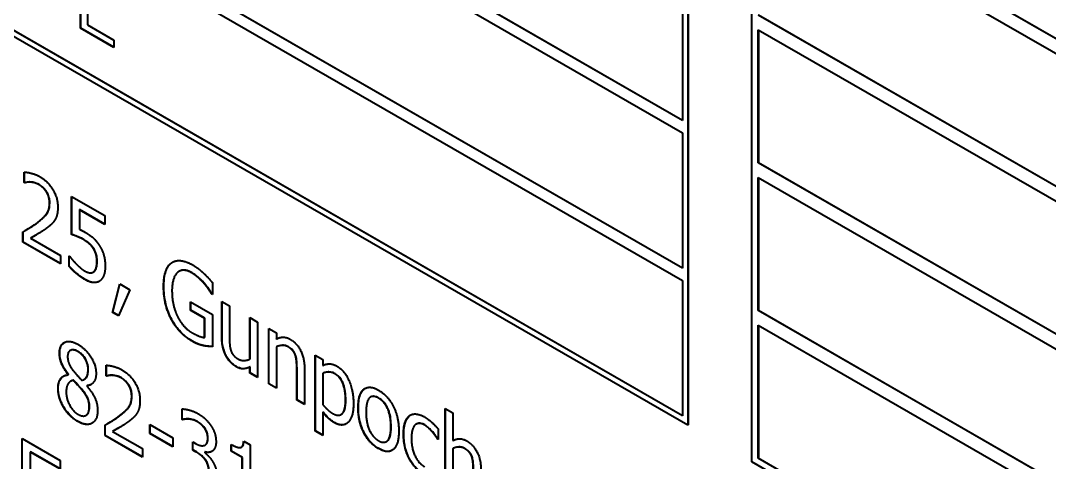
# Model space of a CAD drawing. Header units: millimetres. Extents: x 0 to 4205, y 0 to 2970.
# Drawn here: x 3786.97 to 3804.05, y 2345.15 to 2352.49 of the extents above; entities that cross this region are included whole.
import ezdxf

# ---------------------------------------------------------------- set-up
doc = ezdxf.new("R2010")
doc.units = ezdxf.units.MM
doc.header["$LTSCALE"] = 5
doc.layers.add('가시적인 것(ISO)', color=3, linetype='Continuous', lineweight=40)
doc.layers.add('가시적인 좁은 것(ISO)', color=3, linetype='Continuous', lineweight=35)

msp = doc.modelspace()

# ---------------------------------------------------------------- linework, layer by layer
at = {"layer": '가시적인 것(ISO)'}
for p, q in [((3798.0521, 2365.3956), (3798.0521, 2345.7745)), ((3798.0556, 2365.3976), (3798.0556, 2345.7765)), ((3799.1128, 2345.1637), (3799.1128, 2364.7848)), ((3797.9637, 2350.8328), (3782.2306, 2359.8929)), ((3782.2341, 2359.895), (3797.9637, 2350.8369)), ((3782.2306, 2359.6886), (3797.9637, 2350.6285)), ((3797.9637, 2348.3802), (3782.2306, 2357.4403)), ((3782.2341, 2357.4423), (3797.9637, 2348.3843)), ((3782.2306, 2357.2359), (3797.9637, 2348.1758)), ((3797.9637, 2345.9276), (3782.2306, 2354.9877)), ((3782.2341, 2354.9897), (3797.9637, 2345.9316)), ((3831.5336, 2336.4269), (3799.2188, 2355.0358)), ((3799.2224, 2355.0378), (3831.5336, 2336.431)), ((3798.0521, 2345.7745), (3782.1422, 2354.9364)), ((3799.2188, 2354.7905), (3831.5336, 2336.1817)), ((3787.9678, 2352.3646), (3787.9678, 2353.3865)), ((3787.9713, 2352.3666), (3787.9713, 2353.3845)), ((3797.9637, 2353.0811), (3797.9637, 2350.8328)), ((3788.0852, 2352.7972), (3788.0852, 2352.4179)), ((3831.5336, 2333.9743), (3799.2188, 2352.5831)), ((3799.2224, 2352.5852), (3831.5336, 2333.9784)), ((3788.0852, 2352.4179), (3788.5207, 2352.1671)), ((3787.9713, 2352.3666), (3787.9678, 2352.3646)), ((3788.5207, 2352.0462), (3787.9678, 2352.3646)), ((3788.5207, 2352.0503), (3787.9713, 2352.3666)), ((3799.2188, 2350.1305), (3799.2188, 2352.3379)), ((3799.2188, 2352.3379), (3831.5336, 2333.729)), ((3799.2224, 2352.3358), (3799.2224, 2350.1325)), ((3788.5207, 2352.1671), (3788.5207, 2352.0462)), ((3797.9637, 2350.6285), (3797.9637, 2348.3802)), ((3799.2224, 2350.1325), (3799.2188, 2350.1305)), ((3831.5336, 2331.5217), (3799.2188, 2350.1305)), ((3799.2224, 2350.1325), (3831.5336, 2331.5257)), ((3787.0319, 2349.8004), (3787.0319, 2349.9753)), ((3787.0354, 2349.8024), (3787.0354, 2349.9753)), ((3799.2188, 2347.6779), (3799.2188, 2349.8852)), ((3799.2188, 2349.8852), (3831.5336, 2331.2764)), ((3799.2224, 2349.8832), (3799.2224, 2347.6799)), ((3787.0354, 2349.8024), (3787.0319, 2349.8004)), ((3787.0396, 2349.7959), (3787.0319, 2349.8004)), ((3787.0432, 2349.798), (3787.0354, 2349.8024)), ((3787.0432, 2349.798), (3787.0396, 2349.7959)), ((3787.8192, 2348.9376), (3787.8192, 2349.5696)), ((3787.8192, 2349.5696), (3788.3719, 2349.2513)), ((3787.8228, 2348.9396), (3787.8228, 2349.5676)), ((3787.9525, 2349.3528), (3787.949, 2349.3508)), ((3788.3719, 2349.1072), (3787.949, 2349.3508)), ((3787.949, 2349.3508), (3787.949, 2349.0238)), ((3788.3719, 2349.1113), (3787.9525, 2349.3528)), ((3788.3719, 2349.2513), (3788.3719, 2349.1072)), ((3787.0113, 2348.8085), (3787.0113, 2348.9825)), ((3787.0148, 2348.8106), (3787.0148, 2348.9845)), ((3787.046, 2349.0023), (3787.0424, 2349.0003)), ((3787.0148, 2348.8106), (3787.0113, 2348.8085)), ((3787.6336, 2348.4543), (3787.0148, 2348.8106)), ((3787.1411, 2348.8799), (3787.1376, 2348.8779)), ((3787.1376, 2348.8779), (3787.6336, 2348.5923)), ((3787.8228, 2348.9396), (3787.8192, 2348.9376)), ((3787.6336, 2348.4502), (3787.0113, 2348.8085)), ((3788.1872, 2348.7029), (3788.1837, 2348.7009)), ((3787.6336, 2348.5923), (3787.6336, 2348.4502)), ((3787.778, 2348.4108), (3787.778, 2348.5847)), ((3787.778, 2348.5847), (3787.7874, 2348.5792)), ((3787.7815, 2348.4128), (3787.7815, 2348.5826)), ((3787.7815, 2348.4128), (3787.778, 2348.4108)), ((3788.1803, 2348.3149), (3788.1768, 2348.3128)), ((3788.1924, 2348.3233), (3788.1888, 2348.3212)), ((3789.6084, 2348.3281), (3789.6049, 2348.326)), ((3790.1571, 2348.1398), (3790.1571, 2347.943)), ((3797.9637, 2348.1758), (3797.9637, 2345.9276)), ((3788.5, 2347.6462), (3788.6186, 2348.1175)), ((3788.5035, 2347.6482), (3788.6212, 2348.116)), ((3788.7879, 2348.02), (3788.5988, 2347.5892)), ((3788.6186, 2348.1175), (3788.7879, 2348.02)), ((3789.7961, 2347.6789), (3789.7961, 2347.822)), ((3789.7961, 2347.822), (3790.1614, 2347.6116)), ((3789.7997, 2347.6809), (3789.7997, 2347.8199)), ((3790.1495, 2347.9515), (3790.146, 2347.9495)), ((3790.1571, 2347.943), (3790.146, 2347.9495)), ((3790.1571, 2347.9471), (3790.1495, 2347.9515)), ((3790.3144, 2347.2294), (3790.3144, 2347.8266)), ((3790.3144, 2347.8266), (3790.4416, 2347.7534)), ((3790.318, 2347.2314), (3790.318, 2347.8246)), ((3788.5035, 2347.6482), (3788.5, 2347.6462)), ((3788.5988, 2347.5892), (3788.5, 2347.6462)), ((3788.6002, 2347.5925), (3788.5035, 2347.6482)), ((3789.7997, 2347.6809), (3789.7961, 2347.6789)), ((3790.0291, 2347.5447), (3789.7961, 2347.6789)), ((3790.0326, 2347.5468), (3789.7997, 2347.6809)), ((3790.4416, 2347.7534), (3790.4416, 2347.2286)), ((3799.2224, 2347.6799), (3799.2188, 2347.6779)), ((3831.5336, 2329.069), (3799.2188, 2347.6779)), ((3799.2224, 2347.6799), (3831.5336, 2329.0731)), ((3790.0326, 2347.5468), (3790.0291, 2347.5447)), ((3790.0291, 2347.2277), (3790.0291, 2347.5447)), ((3790.0326, 2347.2298), (3790.0326, 2347.5468)), ((3790.1614, 2347.6116), (3790.1614, 2347.076)), ((3790.7812, 2346.8702), (3790.7812, 2347.5578)), ((3790.7812, 2347.5578), (3790.9084, 2347.4846)), ((3790.7847, 2346.8722), (3790.7847, 2347.5558)), ((3790.9084, 2347.4846), (3790.9084, 2346.5644)), ((3791.0923, 2347.3787), (3791.2195, 2347.3054)), ((3791.0923, 2346.4584), (3791.0923, 2347.3787)), ((3791.0958, 2346.4605), (3791.0958, 2347.3766)), ((3791.2195, 2347.3054), (3791.2195, 2347.2031)), ((3799.2188, 2345.2252), (3799.2188, 2347.4326)), ((3799.2188, 2347.4326), (3831.5336, 2328.8238)), ((3799.2224, 2347.4306), (3799.2224, 2345.2273)), ((3790.0326, 2347.2298), (3790.0291, 2347.2277)), ((3787.7993, 2347.014), (3787.7958, 2347.0119)), ((3791.2231, 2347.0749), (3791.2195, 2347.0729)), ((3791.2195, 2347.0729), (3791.2195, 2346.3852)), ((3791.5385, 2346.936), (3791.535, 2346.9339)), ((3791.865, 2345.6746), (3791.865, 2346.9337)), ((3791.865, 2346.9337), (3791.9922, 2346.8604)), ((3791.8686, 2345.6766), (3791.8686, 2346.9317)), ((3788.396, 2346.5922), (3788.396, 2346.7671)), ((3788.3995, 2346.5942), (3788.3995, 2346.7671)), ((3790.7847, 2346.8722), (3790.7812, 2346.8702)), ((3791.9922, 2346.8604), (3791.9922, 2346.764)), ((3787.7686, 2346.6137), (3787.7651, 2346.6117)), ((3787.7651, 2346.6067), (3787.7651, 2346.6117)), ((3787.7686, 2346.6087), (3787.7651, 2346.6067)), ((3787.7686, 2346.6087), (3787.7686, 2346.6137)), ((3788.3995, 2346.5942), (3788.396, 2346.5922)), ((3788.4037, 2346.5877), (3788.396, 2346.5922)), ((3788.4072, 2346.5898), (3788.3995, 2346.5942)), ((3788.4072, 2346.5898), (3788.4037, 2346.5877)), ((3790.7847, 2346.741), (3790.7812, 2346.739)), ((3790.7812, 2346.6376), (3790.7812, 2346.739)), ((3790.7847, 2346.6396), (3790.7812, 2346.6376)), ((3790.9084, 2346.5644), (3790.7812, 2346.6376)), ((3790.7847, 2346.6396), (3790.7847, 2346.741)), ((3790.9084, 2346.5684), (3790.7847, 2346.6396)), ((3791.559, 2346.1897), (3791.559, 2346.7144)), ((3791.5626, 2346.1917), (3791.5626, 2346.7164)), ((3791.6862, 2346.7137), (3791.6862, 2346.1164)), ((3791.9958, 2346.6369), (3791.9922, 2346.6348)), ((3791.9922, 2346.6348), (3791.9922, 2346.1121)), ((3787.8103, 2346.5049), (3787.8067, 2346.5029)), ((3787.8503, 2346.52), (3787.8467, 2346.5179)), ((3788.0273, 2346.5312), (3788.0237, 2346.5292)), ((3788.0763, 2346.4295), (3788.0728, 2346.4275)), ((3788.0728, 2346.4275), (3788.0728, 2346.4225)), ((3791.0958, 2346.4605), (3791.0923, 2346.4584)), ((3791.2195, 2346.3852), (3791.0923, 2346.4584)), ((3791.2195, 2346.3892), (3791.0958, 2346.4605)), ((3787.9981, 2346.3583), (3787.9946, 2346.3563)), ((3791.5626, 2346.1917), (3791.559, 2346.1897)), ((3791.6862, 2346.1164), (3791.559, 2346.1897)), ((3791.6862, 2346.1205), (3791.5626, 2346.1917)), ((3792.7872, 2346.241), (3792.7837, 2346.239)), ((3788.0623, 2345.9379), (3788.0588, 2345.9359)), ((3789.6535, 2345.8671), (3789.6535, 2346.041)), ((3789.657, 2345.8691), (3789.657, 2346.0412)), ((3791.9958, 2345.9889), (3791.9922, 2345.9869)), ((3791.9922, 2345.9869), (3791.9922, 2345.6013)), ((3792.2951, 2345.9505), (3792.2915, 2345.9485)), ((3794.0224, 2346.0521), (3794.1497, 2345.9788)), ((3794.0224, 2344.7711), (3794.0224, 2346.0521)), ((3794.026, 2344.7731), (3794.026, 2346.05)), ((3794.1497, 2345.9788), (3794.1497, 2345.5157)), ((3788.3753, 2345.6004), (3788.3753, 2345.7743)), ((3788.3789, 2345.6024), (3788.3789, 2345.7763)), ((3788.41, 2345.7941), (3788.4065, 2345.7921)), ((3789.1188, 2345.6343), (3789.1188, 2345.7834)), ((3789.1188, 2345.7834), (3789.5005, 2345.5636)), ((3789.1224, 2345.6364), (3789.1224, 2345.7814)), ((3789.657, 2345.8691), (3789.6535, 2345.8671)), ((3789.6612, 2345.8626), (3789.6535, 2345.8671)), ((3789.6647, 2345.8646), (3789.657, 2345.8691)), ((3789.6647, 2345.8646), (3789.6612, 2345.8626)), ((3789.7644, 2345.8758), (3789.7609, 2345.8738)), ((3793.5459, 2345.7913), (3793.5424, 2345.7893)), ((3798.0556, 2345.7765), (3798.0521, 2345.7745)), ((3788.3789, 2345.6024), (3788.3753, 2345.6004)), ((3788.9976, 2345.242), (3788.3753, 2345.6004)), ((3788.9976, 2345.2461), (3788.3789, 2345.6024)), ((3788.5052, 2345.6718), (3788.5017, 2345.6697)), ((3788.5017, 2345.6697), (3788.9976, 2345.3841)), ((3789.1224, 2345.6364), (3789.1188, 2345.6343)), ((3789.5005, 2345.4146), (3789.1188, 2345.6343)), ((3789.5005, 2345.4186), (3789.1224, 2345.6364)), ((3790.0317, 2345.7229), (3790.0282, 2345.7208)), ((3791.8686, 2345.6766), (3791.865, 2345.6746)), ((3791.9922, 2345.6013), (3791.865, 2345.6746)), ((3791.9922, 2345.6054), (3791.8686, 2345.6766)), ((3793.9064, 2345.7084), (3793.9064, 2345.5345)), ((3786.9984, 2344.3226), (3786.9984, 2345.5489)), ((3786.9984, 2345.5489), (3787.6284, 2345.1861)), ((3787.0019, 2344.3246), (3787.0019, 2345.5469)), ((3789.5005, 2345.5636), (3789.5005, 2345.4146)), ((3789.8314, 2345.3591), (3789.8314, 2345.4953)), ((3789.8314, 2345.4953), (3789.8761, 2345.4696)), ((3789.8349, 2345.3612), (3789.8349, 2345.4933)), ((3790.0394, 2345.4446), (3790.0359, 2345.4426)), ((3790.4691, 2345.3417), (3790.4691, 2345.454)), ((3790.4727, 2345.3437), (3790.4727, 2345.452)), ((3790.6421, 2345.4094), (3790.6386, 2345.4074)), ((3790.6772, 2345.5051), (3790.782, 2345.4447)), ((3790.782, 2345.4447), (3790.782, 2344.3397)), ((3793.0489, 2345.5011), (3793.0454, 2345.4991)), ((3793.9022, 2345.541), (3793.8987, 2345.539)), ((3793.9064, 2345.5345), (3793.8987, 2345.539)), ((3793.9064, 2345.5386), (3793.9022, 2345.541)), ((3787.136, 2345.3287), (3787.1325, 2345.3266)), ((3787.6284, 2345.041), (3787.1325, 2345.3266)), ((3787.1325, 2345.3266), (3787.1325, 2344.9907)), ((3787.6284, 2345.0451), (3787.136, 2345.3287)), ((3788.9976, 2345.3841), (3788.9976, 2345.242)), ((3789.8349, 2345.3612), (3789.8314, 2345.3591)), ((3789.889, 2345.326), (3789.8314, 2345.3591)), ((3789.8925, 2345.328), (3789.8349, 2345.3612)), ((3790.036, 2345.3298), (3790.0325, 2345.3278)), ((3790.0325, 2345.3278), (3790.0325, 2345.3159)), ((3790.4727, 2345.3437), (3790.4691, 2345.3417)), ((3790.6522, 2345.2363), (3790.4691, 2345.3417)), ((3790.6558, 2345.2383), (3790.4727, 2345.3437)), ((3790.6558, 2345.2383), (3790.6522, 2345.2363)), ((3790.6522, 2344.4144), (3790.6522, 2345.2363)), ((3790.6558, 2344.4164), (3790.6558, 2345.2383)), ((3794.1532, 2345.3875), (3794.1497, 2345.3855)), ((3794.1497, 2345.3855), (3794.1497, 2344.6978)), ((3794.4686, 2345.2486), (3794.4651, 2345.2466)), ((3799.2224, 2345.2273), (3799.2188, 2345.2252)), ((3831.5336, 2326.6164), (3799.2188, 2345.2252)), ((3799.2224, 2345.2273), (3831.5336, 2326.6205)), ((3787.6284, 2345.1861), (3787.6284, 2345.041)), ((3831.6397, 2326.4327), (3799.1128, 2345.1637))]:
    msp.add_line(p, q, dxfattribs=at)
for points, degree in [([(3787.0319, 2349.9753), (3787.074, 2349.9759), (3787.2236, 2349.9384), (3787.2906, 2349.8998)], 2), ([(3787.2906, 2349.8998), (3787.4316, 2349.8187), (3787.5914, 2349.5447), (3787.5914, 2349.3897)], 2), ([(3787.1368, 2349.8076), (3787.1084, 2349.81), (3787.056, 2349.8004), (3787.0396, 2349.7959)], 2), ([(3787.2812, 2349.7632), (3787.2451, 2349.784), (3787.1711, 2349.8047), (3787.1368, 2349.8076)], 2), ([(3787.4041, 2349.6427), (3787.3809, 2349.6809), (3787.3181, 2349.7419), (3787.2812, 2349.7632)], 2), ([(3787.4539, 2349.46), (3787.4539, 2349.5116), (3787.4273, 2349.6045), (3787.4041, 2349.6427)], 2), ([(3787.2545, 2349.1375), (3787.3697, 2349.2252), (3787.4539, 2349.3616), (3787.4539, 2349.46)], 2), ([(3787.5914, 2349.3897), (3787.5914, 2349.3172), (3787.5639, 2349.2118), (3787.539, 2349.1744)], 2), ([(3787.539, 2349.1744), (3787.5141, 2349.1351), (3787.4436, 2349.0704), (3787.4049, 2349.042)], 2), ([(3787.0113, 2348.9825), (3787.0783, 2349.0204), (3787.1978, 2349.0937), (3787.2545, 2349.1375)], 2), ([(3787.4049, 2349.042), (3787.3413, 2348.9941), (3787.1849, 2348.9033), (3787.1376, 2348.8779)], 2), ([(3787.949, 2349.0238), (3787.9731, 2349.0139), (3788.0212, 2348.9892), (3788.0401, 2348.9783)], 2), ([(3787.24, 2348.9354), (3787.2077, 2348.9168), (3787.1715, 2348.8963), (3787.1411, 2348.8799)], 3), ([(3788.0178, 2348.853), (3787.9636, 2348.8842), (3787.8527, 2348.9272), (3787.8192, 2348.9376)], 2), ([(3788.1837, 2348.7009), (3788.1544, 2348.7485), (3788.0702, 2348.8228), (3788.0178, 2348.853)], 2), ([(3788.0401, 2348.9783), (3788.1175, 2348.9337), (3788.2249, 2348.8411), (3788.2739, 2348.7671)], 2), ([(3788.2404, 2348.4913), (3788.2404, 2348.5569), (3788.2112, 2348.6572), (3788.1837, 2348.7009)], 2), ([(3788.2739, 2348.7671), (3788.3246, 2348.6922), (3788.3779, 2348.5224), (3788.3779, 2348.4111)], 2), ([(3787.7874, 2348.5792), (3787.8029, 2348.5564), (3787.8613, 2348.487), (3787.8966, 2348.4508)], 2), ([(3788.1888, 2348.3212), (3788.2137, 2348.3437), (3788.2404, 2348.4257), (3788.2404, 2348.4913)], 2), ([(3789.479, 2348.4677), (3789.5409, 2348.5126), (3789.7205, 2348.4966), (3789.8279, 2348.4347)], 2), ([(3789.4825, 2348.4698), (3789.4875, 2348.4734), (3789.4926, 2348.4767), (3789.4978, 2348.4798)], 3), ([(3788.0418, 2348.1892), (3787.9696, 2348.2308), (3787.8295, 2348.3503), (3787.778, 2348.4108)], 2), ([(3787.8966, 2348.4508), (3787.9361, 2348.4111), (3788.0023, 2348.3541), (3788.0436, 2348.3304)], 2), ([(3788.0436, 2348.3304), (3788.084, 2348.3071), (3788.1613, 2348.2983), (3788.1888, 2348.3212)], 2), ([(3788.1803, 2348.3149), (3788.1845, 2348.3173), (3788.1885, 2348.3201), (3788.1924, 2348.3233)], 3), ([(3788.3779, 2348.4111), (3788.3779, 2348.3227), (3788.3315, 2348.1983), (3788.2894, 2348.1669)], 2), ([(3789.3475, 2348.0774), (3789.3475, 2348.2254), (3789.4154, 2348.4209), (3789.479, 2348.4677)], 2), ([(3789.8116, 2348.303), (3789.6663, 2348.3867), (3789.4867, 2348.2238), (3789.4867, 2348.0022)], 2), ([(3790.0188, 2348.1261), (3789.9775, 2348.1747), (3789.8726, 2348.2679), (3789.8116, 2348.303)], 2), ([(3789.8279, 2348.4347), (3789.8787, 2348.4055), (3789.9715, 2348.3342), (3790.0145, 2348.2935)], 2), ([(3788.2894, 2348.1669), (3788.2464, 2348.136), (3788.1201, 2348.1442), (3788.0418, 2348.1892)], 2), ([(3790.0145, 2348.2935), (3790.048, 2348.2623), (3790.1314, 2348.1705), (3790.1571, 2348.1398)], 2), ([(3789.479, 2347.5236), (3789.4154, 2347.6418), (3789.3475, 2347.9213), (3789.3475, 2348.0774)], 2), ([(3789.4867, 2348.0022), (3789.4867, 2347.8789), (3789.534, 2347.6669), (3789.5787, 2347.5775)], 2), ([(3790.146, 2347.9495), (3790.121, 2347.9907), (3790.0669, 2348.0705), (3790.0188, 2348.1261)], 2), ([(3789.8262, 2347.1637), (3789.7196, 2347.225), (3789.5426, 2347.4065), (3789.479, 2347.5236)], 2), ([(3789.5787, 2347.5775), (3789.6225, 2347.4887), (3789.7446, 2347.3518), (3789.8211, 2347.3078)], 2), ([(3789.8211, 2347.3078), (3789.8778, 2347.2751), (3789.9904, 2347.2301), (3790.0291, 2347.2277)], 2), ([(3787.6189, 2346.9671), (3787.6189, 2347.1052), (3787.7909, 2347.1911), (3787.9232, 2347.1149)], 2), ([(3787.9232, 2347.1149), (3788.0607, 2347.0357), (3788.2266, 2346.7652), (3788.2266, 2346.6281)], 2), ([(3790.0127, 2347.092), (3789.9629, 2347.1029), (3789.8829, 2347.131), (3789.8262, 2347.1637)], 2), ([(3790.3823, 2346.9239), (3790.3505, 2346.985), (3790.3144, 2347.1359), (3790.3144, 2347.2294)], 2), ([(3790.4416, 2347.2286), (3790.4416, 2347.1551), (3790.4502, 2347.0538), (3790.4657, 2347.0091)], 2), ([(3791.2195, 2347.2031), (3791.2762, 2347.233), (3791.3871, 2347.2347), (3791.449, 2347.1991)], 2), ([(3791.449, 2347.1991), (3791.5608, 2347.1347), (3791.6862, 2346.8836), (3791.6862, 2346.7137)], 2), ([(3787.7651, 2346.6117), (3787.6911, 2346.7069), (3787.6189, 2346.8737), (3787.6189, 2346.9671)], 2), ([(3787.9224, 2346.9941), (3787.8484, 2347.0367), (3787.7539, 2346.9928), (3787.7539, 2346.9083)], 2), ([(3788.0943, 2346.7023), (3788.0943, 2346.7848), (3788.0032, 2346.9476), (3787.9224, 2346.9941)], 2), ([(3790.1614, 2347.076), (3790.1357, 2347.0769), (3790.0497, 2347.0837), (3790.0127, 2347.092)], 2), ([(3790.4657, 2347.0091), (3790.4812, 2346.9644), (3790.5353, 2346.9004), (3790.5852, 2346.8717)], 2), ([(3791.4155, 2347.0713), (3791.3682, 2347.0985), (3791.2677, 2347.0948), (3791.2195, 2347.0729)], 2), ([(3791.535, 2346.9339), (3791.5195, 2346.9776), (3791.4636, 2347.0436), (3791.4155, 2347.0713)], 2), ([(3791.559, 2346.7144), (3791.559, 2346.778), (3791.5487, 2346.8932), (3791.535, 2346.9339)], 2), ([(3787.7539, 2346.9083), (3787.7539, 2346.8477), (3787.802, 2346.7355), (3787.8502, 2346.674)], 2), ([(3788.396, 2346.7671), (3788.4381, 2346.7677), (3788.5876, 2346.7303), (3788.6547, 2346.6917)], 2), ([(3790.5517, 2346.7439), (3790.5027, 2346.7721), (3790.415, 2346.8624), (3790.3823, 2346.9239)], 2), ([(3790.5852, 2346.8717), (3790.6316, 2346.845), (3790.7373, 2346.8487), (3790.7812, 2346.8702)], 2), ([(3791.9922, 2346.764), (3792.0395, 2346.7895), (3792.1555, 2346.7922), (3792.2234, 2346.7531)], 2), ([(3787.5949, 2346.3887), (3787.5949, 2346.4881), (3787.6826, 2346.6045), (3787.7651, 2346.6067)], 2), ([(3787.8502, 2346.674), (3787.8708, 2346.6482), (3787.9576, 2346.5495), (3787.9928, 2346.5153)], 2), ([(3787.9928, 2346.5153), (3788.0522, 2346.5358), (3788.0943, 2346.6278), (3788.0943, 2346.7023)], 2), ([(3788.2266, 2346.6281), (3788.2266, 2346.5456), (3788.1476, 2346.4302), (3788.0728, 2346.4275)], 2), ([(3788.5008, 2346.5994), (3788.4725, 2346.6018), (3788.42, 2346.5923), (3788.4037, 2346.5877)], 2), ([(3788.6452, 2346.555), (3788.6091, 2346.5758), (3788.5352, 2346.5965), (3788.5008, 2346.5994)], 2), ([(3788.6547, 2346.6917), (3788.7956, 2346.6105), (3788.9555, 2346.3366), (3788.9555, 2346.1815)], 2), ([(3790.7812, 2346.739), (3790.7227, 2346.71), (3790.617, 2346.7063), (3790.5517, 2346.7439)], 2), ([(3792.1925, 2346.6239), (3792.1384, 2346.655), (3792.0378, 2346.6543), (3791.9922, 2346.6348)], 2), ([(3792.3679, 2346.191), (3792.3679, 2346.349), (3792.2853, 2346.5704), (3792.1925, 2346.6239)], 2), ([(3792.2234, 2346.7531), (3792.3541, 2346.6779), (3792.4994, 2346.3438), (3792.4994, 2346.1331)], 2), ([(3787.8467, 2346.5179), (3787.79, 2346.5059), (3787.7307, 2346.4069), (3787.7307, 2346.3224)], 2), ([(3787.8503, 2346.52), (3787.8359, 2346.5169), (3787.8225, 2346.512), (3787.8103, 2346.5049)], 3), ([(3787.9946, 2346.3563), (3787.9714, 2346.3855), (3787.8949, 2346.4664), (3787.8467, 2346.5179)], 2), ([(3788.0728, 2346.4225), (3788.1605, 2346.3224), (3788.2516, 2346.1268), (3788.2516, 2346.0135)], 2), ([(3788.1446, 2346.4472), (3788.1245, 2346.4361), (3788.1015, 2346.4304), (3788.0763, 2346.4295)], 3), ([(3788.7681, 2346.4345), (3788.7449, 2346.4727), (3788.6822, 2346.5337), (3788.6452, 2346.555)], 2), ([(3788.818, 2346.2518), (3788.818, 2346.3035), (3788.7913, 2346.3963), (3788.7681, 2346.4345)], 2), ([(3787.6817, 2346.0773), (3787.6387, 2346.1518), (3787.5949, 2346.3122), (3787.5949, 2346.3887)], 2), ([(3787.7307, 2346.3224), (3787.7307, 2346.2111), (3787.8416, 2346.0022), (3787.9249, 2345.9541)], 2), ([(3788.1132, 2346.0773), (3788.1132, 2346.1528), (3788.0642, 2346.2705), (3787.9946, 2346.3563)], 2), ([(3788.6186, 2345.9294), (3788.7338, 2346.0171), (3788.818, 2346.1534), (3788.818, 2346.2518)], 2), ([(3792.5776, 2346.0632), (3792.5776, 2346.2938), (3792.7632, 2346.4423), (3792.9154, 2346.3547)], 2), ([(3792.9154, 2346.2215), (3792.8165, 2346.2784), (3792.7091, 2346.1664), (3792.7091, 2345.9875)], 2), ([(3792.9154, 2346.3547), (3793.0684, 2346.2666), (3793.2523, 2345.9062), (3793.2523, 2345.6747)], 2), ([(3787.9232, 2345.8329), (3787.8484, 2345.876), (3787.7247, 2346.0019), (3787.6817, 2346.0773)], 2), ([(3787.9249, 2345.9541), (3788.01, 2345.9051), (3788.1132, 2345.97), (3788.1132, 2346.0773)], 2), ([(3788.9555, 2346.1815), (3788.9555, 2346.109), (3788.928, 2346.0036), (3788.9031, 2345.9663)], 2), ([(3791.9922, 2346.1121), (3792.0421, 2346.0546), (3792.1134, 2345.9916), (3792.159, 2345.9654)], 2), ([(3792.159, 2345.9654), (3792.2578, 2345.9085), (3792.3679, 2346.022), (3792.3679, 2346.191)], 2), ([(3792.4994, 2346.1331), (3792.4994, 2345.9026), (3792.3189, 2345.7342), (3792.1805, 2345.8139)], 2), ([(3793.1208, 2345.7504), (3793.1208, 2345.9293), (3793.0142, 2346.1646), (3792.9154, 2346.2215)], 2), ([(3788.2516, 2346.0135), (3788.2516, 2345.8565), (3788.0642, 2345.7517), (3787.9232, 2345.8329)], 2), ([(3788.3753, 2345.7743), (3788.4424, 2345.8122), (3788.5619, 2345.8855), (3788.6186, 2345.9294)], 2), ([(3788.9031, 2345.9663), (3788.8782, 2345.927), (3788.8077, 2345.8622), (3788.769, 2345.8338)], 2), ([(3789.6535, 2346.041), (3789.6973, 2346.0446), (3789.8486, 2346.0041), (3789.9165, 2345.965)], 2), ([(3789.9165, 2345.965), (3789.9852, 2345.9254), (3790.0867, 2345.8333), (3790.1279, 2345.7737)], 2), ([(3792.1805, 2345.8139), (3792.1246, 2345.8461), (3792.0378, 2345.9279), (3791.9922, 2345.9869)], 2), ([(3792.9154, 2345.3828), (3792.7581, 2345.4733), (3792.5776, 2345.8386), (3792.5776, 2346.0632)], 2), ([(3792.7091, 2345.9875), (3792.7091, 2345.8136), (3792.8165, 2345.5728), (3792.9154, 2345.5159)], 2), ([(3793.3305, 2345.6277), (3793.3305, 2345.7489), (3793.3838, 2345.8951), (3793.4285, 2345.929)], 2), ([(3793.4285, 2345.929), (3793.4732, 2345.9639), (3793.6064, 2345.9517), (3793.6829, 2345.9077)], 2), ([(3793.432, 2345.931), (3793.4366, 2345.9346), (3793.4413, 2345.9378), (3793.4462, 2345.9407)], 3), ([(3793.6829, 2345.9077), (3793.7457, 2345.8716), (3793.8609, 2345.7625), (3793.9064, 2345.7084)], 2), ([(3788.769, 2345.8338), (3788.7054, 2345.7859), (3788.549, 2345.6952), (3788.5017, 2345.6697)], 2), ([(3789.7609, 2345.8738), (3789.7282, 2345.8757), (3789.6801, 2345.8676), (3789.6612, 2345.8626)], 2), ([(3789.9053, 2345.8294), (3789.8683, 2345.8507), (3789.7961, 2345.8704), (3789.7609, 2345.8738)], 2), ([(3790.0282, 2345.7208), (3790.0024, 2345.7565), (3789.9405, 2345.8091), (3789.9053, 2345.8294)], 2), ([(3790.1279, 2345.7737), (3790.1726, 2345.7092), (3790.2182, 2345.5707), (3790.2182, 2345.4952)], 2), ([(3792.9154, 2345.5159), (3793.0134, 2345.4595), (3793.1208, 2345.5735), (3793.1208, 2345.7504)], 2), ([(3793.6812, 2345.7735), (3793.5824, 2345.8305), (3793.462, 2345.7179), (3793.462, 2345.5519)], 2), ([(3793.8119, 2345.6575), (3793.7861, 2345.6883), (3793.7139, 2345.7547), (3793.6812, 2345.7735)], 2), ([(3788.6041, 2345.7272), (3788.5717, 2345.7086), (3788.5355, 2345.6881), (3788.5052, 2345.6718)], 3), ([(3790.0806, 2345.5575), (3790.0806, 2345.6042), (3790.0506, 2345.6881), (3790.0282, 2345.7208)], 2), ([(3793.2523, 2345.6747), (3793.2523, 2345.4421), (3793.0684, 2345.2947), (3792.9154, 2345.3828)], 2), ([(3793.4285, 2345.2105), (3793.3821, 2345.2958), (3793.3305, 2345.5064), (3793.3305, 2345.6277)], 2), ([(3793.8987, 2345.539), (3793.8858, 2345.5603), (3793.8428, 2345.6208), (3793.8119, 2345.6575)], 2), ([(3789.8761, 2345.4696), (3789.9672, 2345.4171), (3790.0806, 2345.4571), (3790.0806, 2345.5575)], 2), ([(3790.2182, 2345.4952), (3790.2182, 2345.3938), (3790.109, 2345.3036), (3790.0325, 2345.3278)], 2), ([(3790.4691, 2345.454), (3790.5732, 2345.3941), (3790.6711, 2345.4092), (3790.6772, 2345.5051)], 2), ([(3793.462, 2345.5519), (3793.462, 2345.3899), (3793.5781, 2345.1413), (3793.6812, 2345.0819)], 2), ([(3794.1497, 2345.5157), (3794.2064, 2345.5456), (3794.3173, 2345.5474), (3794.3792, 2345.5117)], 2), ([(3794.3456, 2345.384), (3794.2984, 2345.4112), (3794.1978, 2345.4075), (3794.1497, 2345.3855)], 2), ([(3794.3792, 2345.5117), (3794.4909, 2345.4474), (3794.6164, 2345.1962), (3794.6164, 2345.0263)], 2), ([(3790.0402, 2345.1951), (3790.0119, 2345.2363), (3789.9345, 2345.2998), (3789.889, 2345.326)], 2), ([(3790.0325, 2345.3159), (3790.0643, 2345.2896), (3790.1365, 2345.2123), (3790.1675, 2345.1587)], 2), ([(3794.4651, 2345.2466), (3794.4496, 2345.2903), (3794.3938, 2345.3562), (3794.3456, 2345.384)], 2), ([(3794.4892, 2345.027), (3794.4892, 2345.0906), (3794.4789, 2345.2059), (3794.4651, 2345.2466)], 2), ([(3790.1004, 2344.9826), (3790.1004, 2345.0492), (3790.0686, 2345.154), (3790.0402, 2345.1951)], 2), ([(3790.1675, 2345.1587), (3790.1984, 2345.1061), (3790.2379, 2344.972), (3790.2379, 2344.8915)], 2), ([(3793.6829, 2344.9457), (3793.6056, 2344.9903), (3793.4749, 2345.1241), (3793.4285, 2345.2105)], 2)]:
    msp.add_open_spline(points, degree=degree, dxfattribs=at)
for points, knots in [([(3787.1403, 2349.8096), (3787.1121, 2349.812), (3787.0926, 2349.8085), (3787.0722, 2349.8048), (3787.0562, 2349.8016), (3787.0432, 2349.798)], [-0.020817773, -0.020817773, -0.020817773, -0.020817773, -0.01379429, -0.01379429, 0, 0, 0, 0]), ([(3787.2847, 2349.7652), (3787.2501, 2349.7851), (3787.2232, 2349.7931), (3787.1872, 2349.8032), (3787.1634, 2349.8077), (3787.1403, 2349.8096)], [-0.031488894, -0.031488894, -0.031488894, -0.031488894, -0.021353786, -0.021353786, 0, 0, 0, 0]), ([(3787.4076, 2349.6447), (3787.3999, 2349.6575), (3787.3914, 2349.6696), (3787.3704, 2349.6961), (3787.3597, 2349.707), (3787.331, 2349.7349), (3787.308, 2349.7518), (3787.2847, 2349.7652)], [-0.03025866, -0.03025866, -0.03025866, -0.03025866, -0.025726769, -0.025726769, -0.019759025, -0.019759025, 0, 0, 0, 0]), ([(3787.4575, 2349.462), (3787.4575, 2349.4813), (3787.4561, 2349.5016), (3787.4507, 2349.5337), (3787.4468, 2349.5539), (3787.4304, 2349.6016), (3787.4204, 2349.6237), (3787.4076, 2349.6447)], [-0.062237843, -0.062237843, -0.062237843, -0.062237843, -0.03135472, -0.03135472, -0.014809, -0.014809, 0, 0, 0, 0]), ([(3787.258, 2349.1396), (3787.3803, 2349.2326), (3787.4154, 2349.2899), (3787.4485, 2349.3645), (3787.4575, 2349.4097), (3787.4575, 2349.462)], [-0.074275859, -0.074275859, -0.074275859, -0.074275859, -0.038409559, -0.038409559, 0, 0, 0, 0]), ([(3787.046, 2349.0023), (3787.0903, 2349.0278), (3787.1224, 2349.0473), (3787.1817, 2349.0837), (3787.2205, 2349.1106), (3787.258, 2349.1396)], [-0.072231751, -0.072231751, -0.072231751, -0.072231751, -0.048891977, -0.048891977, 0, 0, 0, 0]), ([(3788.0213, 2348.8551), (3787.9679, 2348.8858), (3787.9267, 2348.9019), (3787.8843, 2348.9184), (3787.8501, 2348.9311), (3787.8228, 2348.9396)], [-0.036824367, -0.036824367, -0.036824367, -0.036824367, -0.023837502, -0.023837502, 0, 0, 0, 0]), ([(3788.1872, 2348.7029), (3788.1774, 2348.7189), (3788.1665, 2348.7339), (3788.1378, 2348.768), (3788.1227, 2348.7816), (3788.0852, 2348.8147), (3788.053, 2348.8368), (3788.0213, 2348.8551)], [-0.037055496, -0.037055496, -0.037055496, -0.037055496, -0.032872752, -0.032872752, -0.026854879, -0.026854879, 0, 0, 0, 0]), ([(3788.2439, 2348.4933), (3788.2439, 2348.5163), (3788.2426, 2348.5411), (3788.236, 2348.5838), (3788.2316, 2348.6041), (3788.2143, 2348.6538), (3788.2023, 2348.6789), (3788.1872, 2348.7029)], [-0.054055121, -0.054055121, -0.054055121, -0.054055121, -0.032612971, -0.032612971, -0.017068778, -0.017068778, 0, 0, 0, 0]), ([(3788.1924, 2348.3233), (3788.2139, 2348.3427), (3788.2249, 2348.3693), (3788.2406, 2348.4174), (3788.2439, 2348.4552), (3788.2439, 2348.4933)], [-0.043880845, -0.043880845, -0.043880845, -0.043880845, -0.027959636, -0.027959636, 0, 0, 0, 0]), ([(3789.351, 2348.0794), (3789.351, 2348.2119), (3789.3714, 2348.2923), (3789.4131, 2348.3972), (3789.4426, 2348.4404), (3789.4825, 2348.4698)], [-0.10101227, -0.10101227, -0.10101227, -0.10101227, -0.05123062, -0.05123062, 0, 0, 0, 0]), ([(3788.0454, 2348.1913), (3787.9789, 2348.2295), (3787.9287, 2348.2708), (3787.8616, 2348.328), (3787.8195, 2348.3682), (3787.7815, 2348.4128)], [-0.05861252, -0.05861252, -0.05861252, -0.05861252, -0.036269509, -0.036269509, 0, 0, 0, 0]), ([(3789.8151, 2348.305), (3789.7939, 2348.3173), (3789.7727, 2348.3273), (3789.7321, 2348.3414), (3789.7129, 2348.3457), (3789.6619, 2348.3493), (3789.6334, 2348.3425), (3789.6084, 2348.3281)], [-0.23195822, -0.23195822, -0.23195822, -0.23195822, -0.20032376, -0.20032376, -0.17026208, -0.17026208, -0.11748226, -0.11748226, -0.11748226, -0.11748226]), ([(3790.0223, 2348.1281), (3789.9817, 2348.1759), (3789.9434, 2348.2101), (3789.8916, 2348.2561), (3789.8534, 2348.283), (3789.8151, 2348.305)], [-0.045506647, -0.045506647, -0.045506647, -0.045506647, -0.03248246, -0.03248246, 0, 0, 0, 0]), ([(3788.2794, 2348.1604), (3788.2679, 2348.154), (3788.2555, 2348.1493), (3788.2179, 2348.1405), (3788.1954, 2348.1412), (3788.1376, 2348.1467), (3788.0919, 2348.1645), (3788.0454, 2348.1913)], [-0.060481597, -0.060481597, -0.060481597, -0.060481597, -0.053074983, -0.053074983, -0.039474073, -0.039474073, 0, 0, 0, 0]), ([(3790.1495, 2347.9515), (3790.1328, 2347.979), (3790.1155, 2348.0061), (3790.0768, 2348.0632), (3790.0494, 2348.0969), (3790.0223, 2348.1281)], [-0.04799963, -0.04799963, -0.04799963, -0.04799963, -0.025696887, -0.025696887, 0, 0, 0, 0]), ([(3789.4825, 2347.5257), (3789.4608, 2347.5661), (3789.4422, 2347.6073), (3789.4065, 2347.7016), (3789.3935, 2347.7483), (3789.36, 2347.8863), (3789.351, 2347.9866), (3789.351, 2348.0794)], [-0.11021437, -0.11021437, -0.11021437, -0.11021437, -0.09151625, -0.09151625, -0.06812944, -0.06812944, 0, 0, 0, 0]), ([(3789.8298, 2347.1657), (3789.7908, 2347.1881), (3789.752, 2347.2145), (3789.6782, 2347.2744), (3789.6428, 2347.3076), (3789.5611, 2347.3985), (3789.5187, 2347.459), (3789.4825, 2347.5257)], [-0.10944415, -0.10944415, -0.10944415, -0.10944415, -0.07640862, -0.07640862, -0.04556153, -0.04556153, 0, 0, 0, 0]), ([(3787.6225, 2346.9691), (3787.6225, 2347.0119), (3787.6287, 2347.05), (3787.6561, 2347.11), (3787.6752, 2347.1309), (3787.699, 2347.1451)], [-0.129215295, -0.129215295, -0.129215295, -0.129215295, -0.099021457, -0.099021457, -0.071212856, -0.071212856, -0.071212856, -0.071212856]), ([(3790.0163, 2347.0941), (3789.9867, 2347.1005), (3789.9568, 2347.1083), (3789.8956, 2347.1298), (3789.8611, 2347.1477), (3789.8298, 2347.1657)], [-0.052719342, -0.052719342, -0.052719342, -0.052719342, -0.026565582, -0.026565582, 0, 0, 0, 0]), ([(3790.3859, 2346.926), (3790.3748, 2346.9471), (3790.3655, 2346.9688), (3790.3473, 2347.0185), (3790.3404, 2347.0442), (3790.3222, 2347.1203), (3790.318, 2347.1792), (3790.318, 2347.2314)], [-0.059879218, -0.059879218, -0.059879218, -0.059879218, -0.050405474, -0.050405474, -0.038312342, -0.038312342, 0, 0, 0, 0]), ([(3787.7686, 2346.6137), (3787.7376, 2346.6536), (3787.7075, 2346.6972), (3787.6577, 2346.789), (3787.646, 2346.823), (3787.6272, 2346.8884), (3787.6225, 2346.9302), (3787.6225, 2346.9691)], [-0.057131595, -0.057131595, -0.057131595, -0.057131595, -0.043060731, -0.043060731, -0.028569203, -0.028569203, 0, 0, 0, 0]), ([(3787.9259, 2346.9962), (3787.9114, 2347.0045), (3787.8969, 2347.0114), (3787.8696, 2347.0208), (3787.8568, 2347.0236), (3787.8233, 2347.0251), (3787.8086, 2347.0193), (3787.7993, 2347.014)], [-0.058671655, -0.058671655, -0.058671655, -0.058671655, -0.05189461, -0.05189461, -0.045622091, -0.045622091, -0.034642086, -0.034642086, -0.034642086, -0.034642086]), ([(3788.0978, 2346.7044), (3788.0978, 2346.7202), (3788.0965, 2346.7367), (3788.091, 2346.7701), (3788.0869, 2346.7865), (3788.0708, 2346.8345), (3788.0576, 2346.8593), (3788.0349, 2346.898), (3788.0188, 2346.9193), (3787.977, 2346.9626), (3787.9514, 2346.9815), (3787.9259, 2346.9962)], [-0.05989215, -0.05989215, -0.05989215, -0.05989215, -0.054043526, -0.054043526, -0.048526316, -0.048526316, -0.03817621, -0.03817621, -0.021611214, -0.021611214, 0, 0, 0, 0]), ([(3790.1614, 2347.0781), (3790.1352, 2347.0792), (3790.1041, 2347.0817), (3790.0704, 2347.0844), (3790.0432, 2347.088), (3790.0163, 2347.0941)], [-0.031130006, -0.031130006, -0.031130006, -0.031130006, -0.023880899, -0.023880899, 0, 0, 0, 0]), ([(3791.419, 2347.0734), (3791.4027, 2347.0827), (3791.3867, 2347.0892), (3791.3481, 2347.0993), (3791.3299, 2347.099), (3791.2859, 2347.0974), (3791.2531, 2347.0886), (3791.2231, 2347.0749)], [-0.047834132, -0.047834132, -0.047834132, -0.047834132, -0.042283443, -0.042283443, -0.034173357, -0.034173357, 0, 0, 0, 0]), ([(3791.5385, 2346.936), (3791.5327, 2346.9524), (3791.5253, 2346.9684), (3791.5052, 2347.0013), (3791.4944, 2347.0142), (3791.4652, 2347.0438), (3791.4422, 2347.06), (3791.419, 2347.0734)], [-0.038554053, -0.038554053, -0.038554053, -0.038554053, -0.029750196, -0.029750196, -0.019640818, -0.019640818, 0, 0, 0, 0]), ([(3791.5626, 2346.7164), (3791.5626, 2346.7695), (3791.5599, 2346.8235), (3791.5515, 2346.8864), (3791.5466, 2346.9119), (3791.5385, 2346.936)], [-0.04331503, -0.04331503, -0.04331503, -0.04331503, -0.015787197, -0.015787197, 0, 0, 0, 0]), ([(3790.5552, 2346.746), (3790.5366, 2346.7567), (3790.5182, 2346.7694), (3790.4865, 2346.7956), (3790.4677, 2346.8125), (3790.4244, 2346.8617), (3790.4036, 2346.8925), (3790.3859, 2346.926)], [-0.06519005, -0.06519005, -0.06519005, -0.06519005, -0.040832448, -0.040832448, -0.022745265, -0.022745265, 0, 0, 0, 0]), ([(3788.0273, 2346.5312), (3788.0339, 2346.535), (3788.0402, 2346.5393), (3788.0585, 2346.5544), (3788.0692, 2346.5674), (3788.0834, 2346.5983), (3788.0978, 2346.6325), (3788.0978, 2346.7044)], [-0.14093655, -0.14093655, -0.14093655, -0.14093655, -0.11250358, -0.11250358, -0.05271408, -0.05271408, 0, 0, 0, 0]), ([(3788.5044, 2346.6014), (3788.4762, 2346.6038), (3788.4566, 2346.6003), (3788.4363, 2346.5966), (3788.4203, 2346.5934), (3788.4072, 2346.5898)], [-0.020817773, -0.020817773, -0.020817773, -0.020817773, -0.01379429, -0.01379429, 0, 0, 0, 0]), ([(3788.6488, 2346.557), (3788.6142, 2346.5769), (3788.5873, 2346.5849), (3788.5513, 2346.595), (3788.5275, 2346.5995), (3788.5044, 2346.6014)], [-0.031488894, -0.031488894, -0.031488894, -0.031488894, -0.021353786, -0.021353786, 0, 0, 0, 0]), ([(3790.7847, 2346.741), (3790.7412, 2346.7195), (3790.6965, 2346.7067), (3790.6224, 2346.7138), (3790.5892, 2346.7264), (3790.5552, 2346.746)], [-0.068074178, -0.068074178, -0.068074178, -0.068074178, -0.028873342, -0.028873342, 0, 0, 0, 0]), ([(3792.196, 2346.6259), (3792.1781, 2346.6363), (3792.1603, 2346.644), (3792.125, 2346.6545), (3792.108, 2346.6568), (3792.078, 2346.6566), (3792.041, 2346.6562), (3791.9958, 2346.6369)], [-0.17152763, -0.17152763, -0.17152763, -0.17152763, -0.11175625, -0.11175625, -0.05082675, -0.05082675, 0, 0, 0, 0]), ([(3792.3714, 2346.193), (3792.3714, 2346.2367), (3792.369, 2346.2836), (3792.357, 2346.3681), (3792.3486, 2346.408), (3792.3274, 2346.4706), (3792.3175, 2346.4942), (3792.2913, 2346.5394), (3792.2768, 2346.5586), (3792.2401, 2346.5968), (3792.2181, 2346.6132), (3792.196, 2346.6259)], [-0.11230213, -0.11230213, -0.11230213, -0.11230213, -0.07775255, -0.07775255, -0.05003892, -0.05003892, -0.03359246, -0.03359246, -0.01870461, -0.01870461, 0, 0, 0, 0]), ([(3787.5984, 2346.3907), (3787.5984, 2346.4316), (3787.604, 2346.4683), (3787.6255, 2346.5251), (3787.6415, 2346.5538), (3787.6733, 2346.5794), (3787.6787, 2346.5831), (3787.6843, 2346.5864)], [-0.11622312, -0.11622312, -0.11622312, -0.11622312, -0.071932751, -0.071932751, -0.036718263, -0.036718263, -0.029925575, -0.029925575, -0.029925575, -0.029925575]), ([(3787.9981, 2346.3583), (3787.9795, 2346.3817), (3787.9564, 2346.4071), (3787.9078, 2346.4585), (3787.879, 2346.4892), (3787.8503, 2346.52)], [-0.044696664, -0.044696664, -0.044696664, -0.044696664, -0.026527613, -0.026527613, 0, 0, 0, 0]), ([(3788.7717, 2346.4366), (3788.7639, 2346.4493), (3788.7555, 2346.4614), (3788.7345, 2346.4879), (3788.7237, 2346.4988), (3788.6951, 2346.5267), (3788.672, 2346.5436), (3788.6488, 2346.557)], [-0.03025866, -0.03025866, -0.03025866, -0.03025866, -0.025726769, -0.025726769, -0.019759025, -0.019759025, 0, 0, 0, 0]), ([(3788.8215, 2346.2538), (3788.8215, 2346.2731), (3788.8201, 2346.2934), (3788.8148, 2346.3255), (3788.8109, 2346.3457), (3788.7945, 2346.3934), (3788.7845, 2346.4155), (3788.7717, 2346.4366)], [-0.062237843, -0.062237843, -0.062237843, -0.062237843, -0.03135472, -0.03135472, -0.014809, -0.014809, 0, 0, 0, 0]), ([(3787.6852, 2346.0794), (3787.671, 2346.1041), (3787.6584, 2346.1293), (3787.6331, 2346.1897), (3787.6248, 2346.2177), (3787.6053, 2346.289), (3787.5984, 2346.3412), (3787.5984, 2346.3907)], [-0.055252999, -0.055252999, -0.055252999, -0.055252999, -0.04713074, -0.04713074, -0.036336029, -0.036336029, 0, 0, 0, 0]), ([(3788.1167, 2346.0793), (3788.1167, 2346.107), (3788.1142, 2346.1373), (3788.0998, 2346.1981), (3788.0899, 2346.2203), (3788.0616, 2346.275), (3788.0319, 2346.3166), (3787.9981, 2346.3583)], [-0.062765636, -0.062765636, -0.062765636, -0.062765636, -0.047807546, -0.047807546, -0.033018059, -0.033018059, 0, 0, 0, 0]), ([(3788.6221, 2345.9314), (3788.7443, 2346.0245), (3788.7795, 2346.0817), (3788.8126, 2346.1563), (3788.8215, 2346.2015), (3788.8215, 2346.2538)], [-0.074275859, -0.074275859, -0.074275859, -0.074275859, -0.038409559, -0.038409559, 0, 0, 0, 0]), ([(3792.5811, 2346.0653), (3792.5811, 2346.1125), (3792.584, 2346.1587), (3792.5977, 2346.2382), (3792.6076, 2346.2727), (3792.6441, 2346.348), (3792.6711, 2346.3703), (3792.6925, 2346.383)], [-0.130633279, -0.130633279, -0.130633279, -0.130633279, -0.112301904, -0.112301904, -0.09621194, -0.09621194, -0.071503758, -0.071503758, -0.071503758, -0.071503758]), ([(3792.9189, 2346.2235), (3792.9029, 2346.2328), (3792.8869, 2346.2403), (3792.8568, 2346.2499), (3792.8428, 2346.2524), (3792.8137, 2346.252), (3792.7997, 2346.2482), (3792.7872, 2346.241)], [-0.135449634, -0.135449634, -0.135449634, -0.135449634, -0.118759786, -0.118759786, -0.103264414, -0.103264414, -0.084731462, -0.084731462, -0.084731462, -0.084731462]), ([(3787.9268, 2345.8349), (3787.8997, 2345.8505), (3787.8726, 2345.8688), (3787.8148, 2345.9154), (3787.791, 2345.9394), (3787.7405, 2345.9944), (3787.7107, 2346.0347), (3787.6852, 2346.0794)], [-0.06057937, -0.06057937, -0.06057937, -0.06057937, -0.046915838, -0.046915838, -0.030866185, -0.030866185, 0, 0, 0, 0]), ([(3788.0623, 2345.9379), (3788.0629, 2345.9382), (3788.0634, 2345.9385), (3788.0757, 2345.946), (3788.0903, 2345.9587), (3788.1125, 2346.0104), (3788.1167, 2346.0438), (3788.1167, 2346.0793)], [-0.051995308, -0.051995308, -0.051995308, -0.051995308, -0.050898298, -0.050898298, -0.026065686, -0.026065686, 0, 0, 0, 0]), ([(3792.2951, 2345.9505), (3792.2982, 2345.9523), (3792.3013, 2345.9543), (3792.3272, 2345.9737), (3792.3406, 2345.9996), (3792.3661, 2346.071), (3792.3714, 2346.1327), (3792.3714, 2346.193)], [-0.069592958, -0.069592958, -0.069592958, -0.069592958, -0.066687633, -0.066687633, -0.044220011, -0.044220011, 0, 0, 0, 0]), ([(3793.1243, 2345.7525), (3793.1243, 2345.7944), (3793.1221, 2345.8393), (3793.1111, 2345.9205), (3793.1033, 2345.959), (3793.0775, 2346.039), (3793.0621, 2346.0692), (3793.0339, 2346.1177), (3793.0159, 2346.1419), (3792.9712, 2346.1888), (3792.9452, 2346.2084), (3792.9189, 2346.2235)], [-0.085957, -0.085957, -0.085957, -0.085957, -0.069342651, -0.069342651, -0.055924971, -0.055924971, -0.041012876, -0.041012876, -0.022285047, -0.022285047, 0, 0, 0, 0]), ([(3788.41, 2345.7941), (3788.4544, 2345.8196), (3788.4865, 2345.8391), (3788.5458, 2345.8755), (3788.5846, 2345.9024), (3788.6221, 2345.9314)], [-0.072231751, -0.072231751, -0.072231751, -0.072231751, -0.048891977, -0.048891977, 0, 0, 0, 0]), ([(3792.184, 2345.8159), (3792.1324, 2345.8456), (3792.1004, 2345.8743), (3792.0535, 2345.9185), (3792.0236, 2345.9529), (3791.9958, 2345.9889)], [-0.041749943, -0.041749943, -0.041749943, -0.041749943, -0.027813725, -0.027813725, 0, 0, 0, 0]), ([(3792.9189, 2345.3848), (3792.8945, 2345.3988), (3792.8701, 2345.4152), (3792.8239, 2345.4523), (3792.8023, 2345.4724), (3792.7464, 2345.5331), (3792.7159, 2345.5761), (3792.6649, 2345.6677), (3792.6366, 2345.7282), (3792.59, 2345.8955), (3792.5811, 2345.984), (3792.5811, 2346.0653)], [-0.23140113, -0.23140113, -0.23140113, -0.23140113, -0.19684338, -0.19684338, -0.16464808, -0.16464808, -0.11028974, -0.11028974, -0.05962156, -0.05962156, 0, 0, 0, 0]), ([(3793.3341, 2345.6297), (3793.3341, 2345.7443), (3793.3519, 2345.8041), (3793.3827, 2345.8776), (3793.4037, 2345.9095), (3793.432, 2345.931)], [-0.071897761, -0.071897761, -0.071897761, -0.071897761, -0.03670663, -0.03670663, 0, 0, 0, 0]), ([(3788.1615, 2345.8062), (3788.1613, 2345.8061), (3788.1611, 2345.8059), (3788.1318, 2345.7897), (3788.0986, 2345.7829), (3788.0182, 2345.7908), (3787.973, 2345.8083), (3787.9268, 2345.8349)], [-0.073979375, -0.073979375, -0.073979375, -0.073979375, -0.073735943, -0.073735943, -0.039198983, -0.039198983, 0, 0, 0, 0]), ([(3789.7644, 2345.8758), (3789.7322, 2345.8777), (3789.7142, 2345.8748), (3789.6933, 2345.8713), (3789.6786, 2345.8683), (3789.6647, 2345.8646)], [-0.021085007, -0.021085007, -0.021085007, -0.021085007, -0.014522862, -0.014522862, 0, 0, 0, 0]), ([(3789.9088, 2345.8314), (3789.8733, 2345.8519), (3789.8468, 2345.8595), (3789.8114, 2345.8692), (3789.7877, 2345.8736), (3789.7644, 2345.8758)], [-0.031034786, -0.031034786, -0.031034786, -0.031034786, -0.02134227, -0.02134227, 0, 0, 0, 0]), ([(3790.0317, 2345.7229), (3790.0074, 2345.7566), (3789.9853, 2345.7761), (3789.9533, 2345.8032), (3789.9311, 2345.8186), (3789.9088, 2345.8314)], [-0.027826534, -0.027826534, -0.027826534, -0.027826534, -0.018896319, -0.018896319, 0, 0, 0, 0]), ([(3792.3792, 2345.7958), (3792.3783, 2345.7953), (3792.3775, 2345.7948), (3792.3516, 2345.781), (3792.3233, 2345.7749), (3792.257, 2345.7812), (3792.2211, 2345.7946), (3792.184, 2345.8159)], [-0.061865866, -0.061865866, -0.061865866, -0.061865866, -0.060870636, -0.060870636, -0.031433475, -0.031433475, 0, 0, 0, 0]), ([(3793.0489, 2345.5011), (3793.0523, 2345.5031), (3793.0556, 2345.5053), (3793.0804, 2345.5245), (3793.0935, 2345.5497), (3793.1186, 2345.6219), (3793.1243, 2345.6853), (3793.1243, 2345.7525)], [-0.078555626, -0.078555626, -0.078555626, -0.078555626, -0.074774695, -0.074774695, -0.049262731, -0.049262731, 0, 0, 0, 0]), ([(3793.6847, 2345.7756), (3793.6697, 2345.7842), (3793.6547, 2345.7913), (3793.6259, 2345.8009), (3793.6124, 2345.8036), (3793.5793, 2345.8049), (3793.5616, 2345.8003), (3793.5459, 2345.7913)], [-0.162990943, -0.162990943, -0.162990943, -0.162990943, -0.140247493, -0.140247493, -0.118681204, -0.118681204, -0.085161794, -0.085161794, -0.085161794, -0.085161794]), ([(3793.8154, 2345.6596), (3793.7919, 2345.6876), (3793.7668, 2345.7113), (3793.7312, 2345.7441), (3793.708, 2345.7622), (3793.6847, 2345.7756)], [-0.03157786, -0.03157786, -0.03157786, -0.03157786, -0.019767271, -0.019767271, 0, 0, 0, 0]), ([(3790.0842, 2345.5595), (3790.0842, 2345.5767), (3790.0827, 2345.5949), (3790.0768, 2345.6236), (3790.0727, 2345.6406), (3790.0546, 2345.6847), (3790.0443, 2345.7044), (3790.0317, 2345.7229)], [-0.058660702, -0.058660702, -0.058660702, -0.058660702, -0.029076398, -0.029076398, -0.013472332, -0.013472332, 0, 0, 0, 0]), ([(3793.432, 2345.2125), (3793.416, 2345.242), (3793.4024, 2345.2722), (3793.3768, 2345.3398), (3793.3669, 2345.3746), (3793.3407, 2345.4815), (3793.3341, 2345.5589), (3793.3341, 2345.6297)], [-0.086621321, -0.086621321, -0.086621321, -0.086621321, -0.070910291, -0.070910291, -0.051951366, -0.051951366, 0, 0, 0, 0]), ([(3793.9022, 2345.541), (3793.8896, 2345.5619), (3793.8736, 2345.5845), (3793.8516, 2345.6155), (3793.8331, 2345.6386), (3793.8154, 2345.6596)], [-0.022980376, -0.022980376, -0.022980376, -0.022980376, -0.016945509, -0.016945509, 0, 0, 0, 0]), ([(3790.0394, 2345.4446), (3790.0398, 2345.4448), (3790.0402, 2345.445), (3790.054, 2345.4534), (3790.0643, 2345.4658), (3790.0807, 2345.5038), (3790.0842, 2345.5307), (3790.0842, 2345.5595)], [-0.037901184, -0.037901184, -0.037901184, -0.037901184, -0.037458654, -0.037458654, -0.021131774, -0.021131774, 0, 0, 0, 0]), ([(3790.6421, 2345.4094), (3790.6521, 2345.4152), (3790.6597, 2345.4245), (3790.6743, 2345.4545), (3790.6786, 2345.4786), (3790.6804, 2345.5032)], [-0.031759904, -0.031759904, -0.031759904, -0.031759904, -0.019787432, -0.019787432, -0.000996371, -0.000996371, -0.000996371, -0.000996371]), ([(3794.3492, 2345.386), (3794.3329, 2345.3954), (3794.3168, 2345.4019), (3794.2782, 2345.4119), (3794.2601, 2345.4117), (3794.216, 2345.4101), (3794.1832, 2345.4013), (3794.1532, 2345.3875)], [-0.047834132, -0.047834132, -0.047834132, -0.047834132, -0.042283443, -0.042283443, -0.034173357, -0.034173357, 0, 0, 0, 0]), ([(3790.0438, 2345.1972), (3790.0342, 2345.2111), (3790.0238, 2345.224), (3789.9968, 2345.2534), (3789.9828, 2345.2651), (3789.9492, 2345.2927), (3789.9207, 2345.3118), (3789.8925, 2345.328)], [-0.032741125, -0.032741125, -0.032741125, -0.032741125, -0.029148948, -0.029148948, -0.023911075, -0.023911075, 0, 0, 0, 0]), ([(3790.1466, 2345.3366), (3790.1377, 2345.3317), (3790.128, 2345.3277), (3790.0928, 2345.3189), (3790.0656, 2345.3205), (3790.036, 2345.3298)], [-0.036709343, -0.036709343, -0.036709343, -0.036709343, -0.025744193, -0.025744193, 0, 0, 0, 0]), ([(3793.142, 2345.3557), (3793.1148, 2345.3405), (3793.0837, 2345.3342), (3793.0072, 2345.342), (3792.9634, 2345.3592), (3792.9189, 2345.3848)], [-0.070120664, -0.070120664, -0.070120664, -0.070120664, -0.03775459, -0.03775459, 0, 0, 0, 0]), ([(3794.4686, 2345.2486), (3794.4628, 2345.265), (3794.4554, 2345.2811), (3794.4353, 2345.314), (3794.4246, 2345.3268), (3794.3953, 2345.3565), (3794.3723, 2345.3727), (3794.3492, 2345.386)], [-0.038554053, -0.038554053, -0.038554053, -0.038554053, -0.029750196, -0.029750196, -0.019640818, -0.019640818, 0, 0, 0, 0]), ([(3794.4927, 2345.0291), (3794.4927, 2345.0821), (3794.49, 2345.1362), (3794.4816, 2345.199), (3794.4768, 2345.2246), (3794.4686, 2345.2486)], [-0.04331503, -0.04331503, -0.04331503, -0.04331503, -0.015787197, -0.015787197, 0, 0, 0, 0]), ([(3790.1039, 2344.9846), (3790.1039, 2345.0103), (3790.1022, 2345.0381), (3790.0917, 2345.0954), (3790.0841, 2345.1176), (3790.0681, 2345.157), (3790.0572, 2345.1777), (3790.0438, 2345.1972)], [-0.037154443, -0.037154443, -0.037154443, -0.037154443, -0.026003543, -0.026003543, -0.014253929, -0.014253929, 0, 0, 0, 0]), ([(3793.6865, 2344.9478), (3793.6577, 2344.9643), (3793.6291, 2344.9838), (3793.5746, 2345.0283), (3793.5481, 2345.0534), (3793.4885, 2345.1203), (3793.458, 2345.1642), (3793.432, 2345.2125)], [-0.080445727, -0.080445727, -0.080445727, -0.080445727, -0.055912612, -0.055912612, -0.032958888, -0.032958888, 0, 0, 0, 0])]:
    msp.add_open_spline(points, degree=3, knots=knots, dxfattribs=at)
at = {"layer": '가시적인 좁은 것(ISO)'}
for p, q in [((3787.1403, 2349.8096), (3787.1368, 2349.8076)), ((3787.2847, 2349.7652), (3787.2812, 2349.7632)), ((3787.4076, 2349.6447), (3787.4041, 2349.6427)), ((3787.4575, 2349.462), (3787.4539, 2349.46)), ((3787.258, 2349.1396), (3787.2545, 2349.1375)), ((3788.0213, 2348.8551), (3788.0178, 2348.853)), ((3788.2439, 2348.4933), (3788.2404, 2348.4913)), ((3789.4825, 2348.4698), (3789.479, 2348.4677)), ((3789.8151, 2348.305), (3789.8116, 2348.303)), ((3788.0454, 2348.1913), (3788.0418, 2348.1892)), ((3790.0223, 2348.1281), (3790.0188, 2348.1261)), ((3789.351, 2348.0794), (3789.3475, 2348.0774)), ((3789.4825, 2347.5257), (3789.479, 2347.5236)), ((3789.8298, 2347.1657), (3789.8262, 2347.1637)), ((3790.318, 2347.2314), (3790.3144, 2347.2294)), ((3787.6225, 2346.9691), (3787.6189, 2346.9671)), ((3787.9259, 2346.9962), (3787.9224, 2346.9941)), ((3790.0163, 2347.0941), (3790.0127, 2347.092)), ((3791.419, 2347.0734), (3791.4155, 2347.0713)), ((3790.3859, 2346.926), (3790.3823, 2346.9239)), ((3788.0978, 2346.7044), (3788.0943, 2346.7023)), ((3788.5044, 2346.6014), (3788.5008, 2346.5994)), ((3790.5552, 2346.746), (3790.5517, 2346.7439)), ((3791.5626, 2346.7164), (3791.559, 2346.7144)), ((3792.196, 2346.6259), (3792.1925, 2346.6239)), ((3788.6488, 2346.557), (3788.6452, 2346.555)), ((3788.7717, 2346.4366), (3788.7681, 2346.4345)), ((3787.5984, 2346.3907), (3787.5949, 2346.3887)), ((3788.8215, 2346.2538), (3788.818, 2346.2518)), ((3787.6852, 2346.0794), (3787.6817, 2346.0773)), ((3788.1167, 2346.0793), (3788.1132, 2346.0773)), ((3792.3714, 2346.193), (3792.3679, 2346.191)), ((3792.9189, 2346.2235), (3792.9154, 2346.2215)), ((3788.6221, 2345.9314), (3788.6186, 2345.9294)), ((3792.5811, 2346.0653), (3792.5776, 2346.0632)), ((3793.432, 2345.931), (3793.4285, 2345.929)), ((3787.9268, 2345.8349), (3787.9232, 2345.8329)), ((3789.9088, 2345.8314), (3789.9053, 2345.8294)), ((3792.184, 2345.8159), (3792.1805, 2345.8139)), ((3793.1243, 2345.7525), (3793.1208, 2345.7504)), ((3793.6847, 2345.7756), (3793.6812, 2345.7735)), ((3793.3341, 2345.6297), (3793.3305, 2345.6277)), ((3793.8154, 2345.6596), (3793.8119, 2345.6575)), ((3790.0842, 2345.5595), (3790.0806, 2345.5575)), ((3789.8925, 2345.328), (3789.889, 2345.326)), ((3792.9189, 2345.3848), (3792.9154, 2345.3828)), ((3794.3492, 2345.386), (3794.3456, 2345.384)), ((3790.0438, 2345.1972), (3790.0402, 2345.1951)), ((3793.432, 2345.2125), (3793.4285, 2345.2105))]:
    msp.add_line(p, q, dxfattribs=at)

doc.saveas('drawing.dxf')
